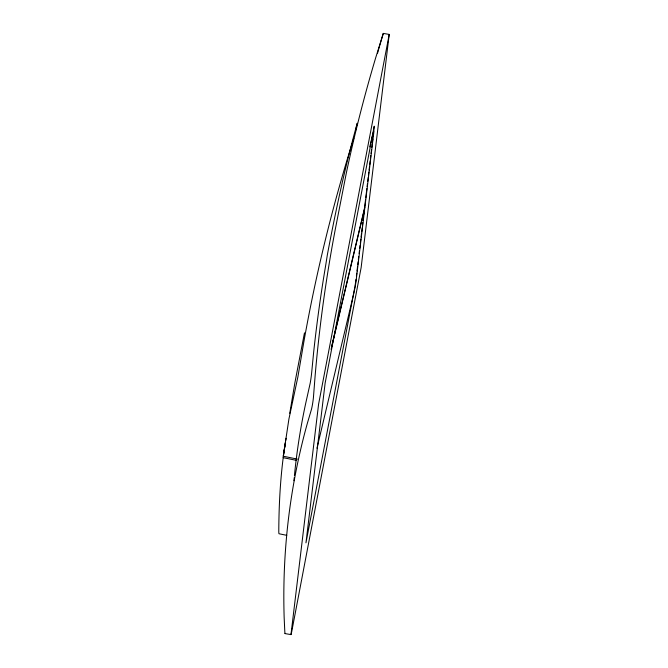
<?xml version="1.0" encoding="UTF-8"?>
<svg xmlns="http://www.w3.org/2000/svg" width="668" height="668" viewBox="0 0 668 668"><rect width="100%" height="100%" fill="white"/><g stroke="black" fill="none" stroke-linecap="round" stroke-linejoin="round"><path stroke-width="1" d="M285.436 442.792A2248.964 1912.158 6.8 0 0 283.95 452.052C280.276 478.555 278.89 505.35 278.781 532.095L278.94 533.732L286.731 535.327M357.129 123.705L357.196 123.263L355.869 128.223M356.403 276.21L356.77 273.12M357.013 271.058L357.505 266.933M357.756 264.87L358.123 261.781M358.365 259.718L358.741 256.629M359.108 253.531L359.476 250.442M359.726 248.379L360.094 245.29M360.336 243.227L360.829 239.102M361.079 237.04L361.446 233.95M361.689 231.888L362.181 227.763M362.432 225.701L362.799 222.611M363.041 220.549L363.534 216.424M363.784 214.37L364.152 211.272M364.402 209.209L365.505 199.932M365.755 197.87L366.857 188.593M367.108 186.539L367.475 183.441M367.726 181.379L368.218 177.262M368.46 175.2L368.828 172.102M369.078 170.039L369.446 166.95M369.688 164.887L370.181 160.763M370.431 158.708L370.798 155.611M371.041 153.548L371.533 149.432M371.784 147.369L372.151 144.271M372.402 142.217L372.769 139.119M373.136 136.03L373.504 132.94M373.754 130.878L374.23 126.168L325.141 383.073L305.961 542.842L354.892 286.864M356.027 279.299L355.05 285.946M297.419 459.125L283.29 456.227L288.935 418.919L297.836 377.161L303.865 341.774A2243.111 1907.182 6.8 0 1 347.335 159.067L352.245 143.219M283.29 456.227L284.117 450.641A2248.68 1911.916 6.8 0 1 285.436 442.408M289.762 413.317L294.947 382.455L304.474 332.839M355.518 130.803L356.887 124.841M369.738 146.885L372.393 135.746A10.588 0.543 -78.4 0 1 373.813 132.506L365.037 206.053L331.745 345.991M331.094 349.431L364.87 207.464L356.086 281.011A10.588 0.543 -78.4 0 1 353.339 295.331L316.958 448.236M355.601 129.233C344.22 170.607 335.328 212.616 327.362 254.775L325.75 264.971A2002.631 1702.724 6.8 0 0 313.601 352.729L311.689 372.493A10.771 0.768 -81.9 0 1 310.194 383.198L305.526 404.157A2324.523 1221.471 10.8 0 0 294.429 475.566M285.044 633.59L290.972 634.6L291.707 631.744L361.137 267.567L389.21 34.41L383.282 33.4L378.89 48.363A2321.183 1219.718 10.8 0 0 377.529 53.34M352.863 141.232L353.781 138.259M383.282 33.4L375.683 57.807A2000.084 1700.553 6.8 0 0 346.433 172.528L335.428 228.606A2000.076 1700.544 6.8 0 0 315.204 374.84L313.417 397.66A10.746 1.002 -82.3 0 1 311.338 409.785L307.389 423.186A2321.183 1219.718 10.8 0 0 284.159 617.725L284.819 631.911A10.746 0.601 -87.6 0 0 285.211 633.331M389.21 34.41L318.586 404.215L290.972 634.6M283.115 457.647L296.241 460.327M285.779 440.354A2248.68 1911.916 6.8 0 1 286.121 438.291M293.945 480.709A2324.523 1221.471 10.8 0 1 294.229 477.62"/></g></svg>
